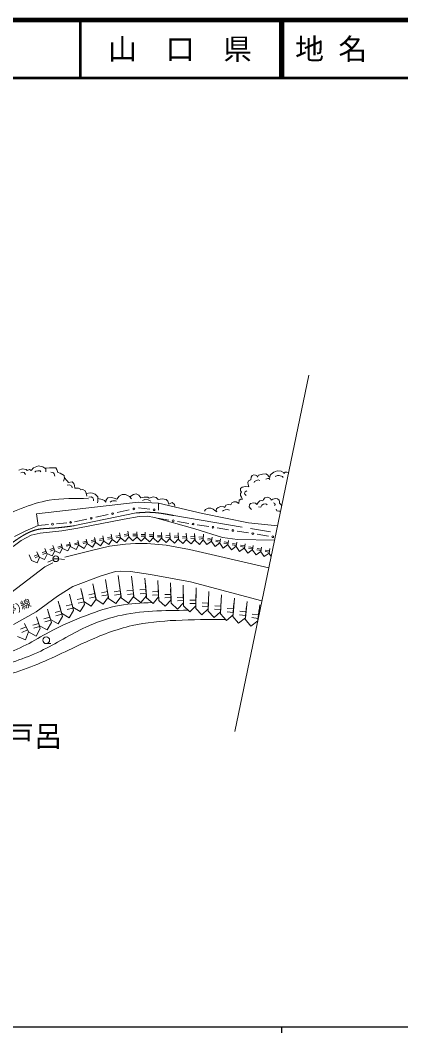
# Model space of a CAD drawing. Units: millimetres, scale not verified. Extents: x 40000 to 680000, y 20000 to 380000.
# Drawn here: x 322623 to 388715, y 204000 to 380000 of the extents above; entities that cross this region are included whole.
import ezdxf
from ezdxf.enums import TextEntityAlignment as Align

# ---------------------------------------------------------------- set-up
doc = ezdxf.new("R2010")
doc.units = ezdxf.units.MM
doc.header["$LTSCALE"] = 1000
doc.linetypes.add('CHAIN', pattern=[18.5, 12, -1.5, 3.5, -1.5])
for name, color, linetype, lineweight in [('M-BGD', 7, 'Continuous', 13), ('M-BGD-RSTR', 3, 'Continuous', 13), ('M-BMK', 2, 'CHAIN', 13), ('M-STR-HTXT', 7, 'Continuous', 13), ('M-TTL', 7, 'Continuous', 13), ('M-TTL-BAND', 7, 'Continuous', 25), ('M-TTL-LINE', 7, 'Continuous', 50)]:
    doc.layers.add(name, color=color, linetype=linetype, lineweight=lineweight)
doc.layers.add('M-TTL-TXT', color=7, linetype='Continuous')
doc.styles.add('ＭＳ ゴシック', font='')
doc.styles.get('ＭＳ ゴシック').set_extended_font_data('MS Gothic')

msp = doc.modelspace()

# ---------------------------------------------------------------- linework, layer by layer
at = {"layer": 'M-BGD'}
for p, q in [((322397, 301777), (323016, 301998)), ((322737, 301305), (322994, 301433)), ((322994, 301433), (323305, 301360)), ((323016, 301998), (323657, 301887)), ((323305, 301360), (323543, 301067)), ((323657, 301887), (323834, 301733)), ((323834, 301733), (324254, 301932)), ((324254, 301932), (324497, 301711)), ((324497, 301711), (324895, 302219)), ((324895, 302219), (325801, 302528)), ((325155, 301452), (325356, 301616)), ((325356, 301616), (325649, 301671)), ((325649, 301671), (326052, 301653)), ((325801, 302528), (326553, 302396)), ((326052, 301653), (326217, 301488)), ((326553, 302396), (327039, 301998)), ((326882, 302127), (327725, 302197)), ((327039, 301998), (327061, 301489)), ((327725, 302197), (328786, 302219)), ((327956, 301452), (328396, 301323)), ((328396, 301323), (328524, 301140)), ((328524, 301140), (328634, 300774)), ((328786, 302219), (328985, 301932)), ((328985, 301932), (329162, 301379)), ((329162, 301379), (329537, 301246)), ((329537, 301246), (330223, 300893)), ((362887, 300839), (363200, 300995)), ((363200, 300995), (363493, 300937)), ((364021, 300917), (364686, 301113)), ((364686, 301113), (365273, 301132)), ((365273, 301132), (365586, 300956)), ((366016, 300917), (366192, 301093)), ((366192, 301093), (366681, 301465)), ((366681, 301465), (367248, 301660)), ((367248, 301660), (367952, 301621)), ((367952, 301621), (368363, 301386)), ((368363, 301386), (368421, 301191)), ((368421, 301191), (368617, 301425)), ((368617, 301425), (368910, 301465)), ((368910, 301465), (369219, 301375)), ((330289, 300384), (330156, 299898)), ((330223, 300893), (330289, 300384)), ((330270, 300532), (330775, 299942)), ((330775, 299942), (330974, 299677)), ((330795, 299181), (331198, 299236)), ((330974, 299677), (331615, 299743)), ((331198, 299236), (331564, 299016)), ((331615, 299743), (331903, 299500)), ((331903, 299500), (332035, 299102)), ((362144, 299665), (362281, 299920)), ((362183, 299313), (362144, 299665)), ((362339, 298922), (362183, 299313)), ((362281, 299920), (362496, 300076)), ((362496, 300076), (362652, 300115)), ((362652, 300115), (362730, 300604)), ((362730, 300604), (362887, 300839)), ((363230, 299641), (363309, 299820)), ((363309, 299820), (363548, 299959)), ((363493, 300937), (363728, 300839)), ((363548, 299959), (363926, 300138)), ((363728, 300839), (363826, 300604)), ((363826, 300604), (364021, 300917)), ((363926, 300138), (364264, 300018)), ((365298, 300217), (365616, 300357)), ((365586, 300956), (365820, 300702)), ((365616, 300357), (365875, 300337)), ((365820, 300702), (365977, 300526)), ((365875, 300337), (365994, 300178)), ((365977, 300526), (366016, 300917)), ((366889, 300714), (367326, 300893)), ((367326, 300893), (367605, 300893)), ((367605, 300893), (368181, 300675)), ((368181, 300675), (368281, 300516)), ((331564, 299016), (331637, 298741)), ((332035, 299102), (332102, 298660)), ((332102, 298660), (332721, 298638)), ((332721, 298638), (333096, 298505)), ((333096, 298505), (333163, 298350)), ((333163, 298350), (333516, 298417)), ((333516, 298417), (333870, 298174)), ((333870, 298174), (334069, 297820)), ((334069, 297820), (334158, 297289)), ((334126, 297718), (334777, 297842)), ((334777, 297842), (335174, 297798)), ((335174, 297798), (335639, 297643)), ((335639, 297643), (336103, 297157)), ((339795, 297289), (340325, 297555)), ((340325, 297555), (340878, 297555)), ((340878, 297555), (341607, 297223)), ((341646, 297168), (342315, 297577)), ((342315, 297577), (342779, 297665)), ((342779, 297665), (343221, 297466)), ((343221, 297466), (343575, 296980)), ((360872, 298629), (361185, 298864)), ((360872, 298218), (360872, 298629)), ((361068, 298003), (360872, 298218)), ((360872, 297710), (361068, 298003)), ((360872, 297397), (360872, 297710)), ((361185, 298864), (361733, 298981)), ((361599, 297811), (361718, 298010)), ((361619, 297612), (361599, 297811)), ((361838, 297374), (361619, 297612)), ((361718, 298010), (361977, 298189)), ((361733, 298981), (362339, 298922)), ((325433, 294211), (343075, 296203)), ((334531, 297093), (334934, 297148)), ((334934, 297148), (335208, 297001)), ((335208, 297001), (335373, 296745)), ((335373, 296745), (335355, 296489)), ((336125, 296427), (336059, 296118)), ((336103, 297157), (336125, 296427)), ((336112, 296847), (336854, 296670)), ((336854, 296670), (337230, 296538)), ((337230, 296538), (337496, 296250)), ((337496, 296250), (337562, 296626)), ((337562, 296626), (337849, 296958)), ((337849, 296958), (338446, 297068)), ((338267, 296232), (338487, 296397)), ((338446, 297068), (338955, 296936)), ((338487, 296397), (338706, 296452)), ((338706, 296452), (339146, 296489)), ((338955, 296936), (339419, 296737)), ((339146, 296489), (339347, 296379)), ((339419, 296737), (339795, 297289)), ((341607, 297223), (341917, 296781)), ((343075, 296203), (346614, 296046)), ((343575, 296980), (344150, 297112)), ((343852, 296507), (344255, 296690)), ((344150, 297112), (344791, 297090)), ((344255, 296690), (344841, 296654)), ((344791, 297090), (345034, 296913)), ((344841, 296654), (345317, 296397)), ((345034, 296913), (345697, 297157)), ((345697, 297157), (346228, 297024)), ((346228, 297024), (346559, 296715)), ((346559, 296715), (347267, 296803)), ((346614, 296046), (346614, 294826)), ((346614, 296046), (354268, 294237)), ((347267, 296803), (347996, 296692)), ((347996, 296692), (348239, 296405)), ((348239, 296405), (348438, 295897)), ((348438, 295897), (349035, 296162)), ((349035, 296162), (349411, 295830)), ((349411, 295830), (349455, 295543)), ((358174, 295324), (358311, 295695)), ((358311, 295695), (358721, 295832)), ((358721, 295832), (359210, 295793)), ((359210, 295793), (359386, 296106)), ((359386, 296106), (359738, 296302)), ((359738, 296302), (360149, 296302)), ((360149, 296302), (360579, 296008)), ((360579, 296008), (360638, 296575)), ((360638, 296575), (360931, 296732)), ((361048, 297084), (360872, 297397)), ((360931, 296732), (361244, 296732)), ((361244, 296732), (361048, 297084)), ((362398, 295402), (362437, 295774)), ((362437, 295774), (362633, 296008)), ((362633, 296008), (363141, 296087)), ((363141, 296087), (363513, 296067)), ((363513, 296067), (363728, 295852)), ((363728, 295852), (363923, 296145)), ((363923, 296145), (364217, 296439)), ((364217, 296439), (364490, 296497)), ((364490, 296497), (364764, 296458)), ((364530, 295578), (364569, 295715)), ((364569, 295715), (364862, 295871)), ((364764, 296458), (364901, 296693)), ((364862, 295871), (365175, 295969)), ((364901, 296693), (365116, 296967)), ((365116, 296967), (365644, 297103)), ((365175, 295969), (365410, 295910)), ((365410, 295910), (365527, 295793)), ((365644, 297103), (366114, 296888)), ((366114, 296888), (366192, 296595)), ((366192, 296595), (366505, 296771)), ((366505, 296771), (366955, 296888)), ((366622, 296087), (366857, 296008)), ((366876, 295832), (366759, 295656)), ((366857, 296008), (366876, 295832)), ((366955, 296888), (367307, 296810)), ((367307, 296810), (367580, 296595)), ((367580, 296595), (367639, 296282)), ((367639, 296282), (367659, 296047)), ((367659, 296047), (367893, 295852)), ((367893, 295852), (368024, 295607)), ((325748, 292161), (325433, 294211)), ((335753, 293599), (337867, 294065)), ((339452, 294414), (341566, 294880)), ((343151, 295230), (345130, 294999)), ((354268, 294237), (362290, 292612)), ((354614, 294659), (354829, 294933)), ((354829, 294933), (355240, 295167)), ((355240, 295167), (355709, 295187)), ((355709, 295187), (356159, 295011)), ((356159, 295011), (356414, 294796)), ((356414, 294796), (356766, 294542)), ((356668, 294776), (356726, 295070)), ((356766, 294542), (356668, 294776)), ((356726, 295070), (356981, 295324)), ((356981, 295324), (357450, 295500)), ((357450, 295500), (357978, 295422)), ((357741, 294649), (357900, 294769)), ((357900, 294769), (358219, 294888)), ((357978, 295422), (358174, 295324)), ((358219, 294888), (358636, 294928)), ((358636, 294928), (358974, 294828)), ((362613, 295128), (362398, 295402)), ((362809, 294972), (362613, 295128)), ((364002, 295422), (364393, 295382)), ((364393, 295382), (364530, 295578)), ((367189, 294737), (367091, 295030)), ((367522, 294659), (367189, 294737)), ((367832, 294683), (367522, 294659)), ((323454, 291197), (325748, 292161)), ((325748, 292161), (327550, 292339)), ((328901, 292472), (330703, 292650)), ((332054, 292784), (334168, 293250)), ((332634, 291682), (340660, 293294)), ((340660, 293294), (343266, 293740)), ((343266, 293740), (344706, 293774)), ((344706, 293774), (345941, 293569)), ((345941, 293569), (352972, 291580)), ((346462, 293421), (348439, 293104)), ((349921, 292866), (351898, 292549)), ((353381, 292311), (355358, 291993)), ((362290, 292612), (367301, 292118)), ((321600, 290288), (323454, 291197)), ((322792, 289556), (324541, 290482)), ((324541, 290482), (326084, 290825)), ((326084, 290825), (329856, 291271)), ((329856, 291271), (332634, 291682)), ((338588, 289765), (338433, 290649)), ((338593, 289738), (338433, 290649)), ((339958, 290447), (339246, 290338)), ((340019, 290046), (339884, 290925)), ((340031, 289969), (339884, 290925)), ((341400, 290709), (340686, 290616)), ((341439, 290415), (340725, 290322)), ((341464, 290218), (341336, 291200)), ((342897, 290653), (342174, 290645)), ((342903, 290135), (342892, 291080)), ((342902, 290227), (342892, 291080)), ((344330, 290600), (343607, 290584)), ((344342, 290052), (344319, 291040)), ((344340, 290160), (344319, 291040)), ((345762, 290547), (345041, 290523)), ((345782, 289969), (345747, 291001)), ((345777, 290093), (345747, 291001)), ((347195, 290493), (346475, 290462)), ((347222, 289886), (347175, 290962)), ((347215, 290024), (347175, 290962)), ((348628, 290439), (347909, 290401)), ((348662, 289802), (348602, 290923)), ((348654, 289955), (348602, 290923)), ((350102, 289719), (350030, 290884)), ((350092, 289885), (350030, 290884)), ((351543, 289635), (351457, 290844)), ((351531, 289814), (351457, 290844)), ((352985, 289551), (352885, 290805)), ((352969, 289743), (352885, 290805)), ((352972, 291580), (357739, 290071)), ((354408, 289671), (354450, 290649)), ((356840, 291755), (358817, 291438)), ((360300, 291200), (362277, 290883)), ((363760, 290645), (365737, 290328)), ((321416, 288505), (322792, 289556)), ((328604, 287786), (328273, 288711)), ((328602, 287791), (328273, 288711)), ((329986, 288204), (329722, 288996)), ((329968, 288258), (329722, 288996)), ((331269, 288958), (330586, 288750)), ((331327, 288770), (330643, 288562)), ((330893, 287744), (331365, 288645)), ((331421, 288459), (331174, 289272)), ((331365, 288645), (331174, 289272)), ((332720, 289206), (332030, 289015)), ((332777, 289001), (332086, 288810)), ((332318, 287974), (332815, 288865)), ((332857, 288713), (332625, 289547)), ((332815, 288865), (332625, 289547)), ((333743, 288204), (332857, 288713)), ((334170, 289453), (333473, 289279)), ((334225, 289232), (333529, 289057)), ((333743, 288204), (334262, 289084)), ((334292, 288966), (334077, 289823)), ((334262, 289084), (334077, 289823)), ((335166, 288435), (334292, 288966)), ((335619, 289700), (334917, 289543)), ((335672, 289462), (334971, 289304)), ((335166, 288435), (335708, 289302)), ((335727, 289218), (335529, 290098)), ((335708, 289302), (335529, 290098)), ((336589, 288665), (335727, 289218)), ((337066, 289947), (336361, 289806)), ((337117, 289691), (336412, 289550)), ((336589, 288665), (337152, 289520)), ((337162, 289469), (336981, 290374)), ((337152, 289520), (336981, 290374)), ((338011, 288896), (337162, 289469)), ((338513, 290194), (337804, 290069)), ((338561, 289920), (337852, 289795)), ((338011, 288896), (338593, 289738)), ((338148, 288569), (340916, 288915)), ((339426, 289156), (338588, 289765)), ((340001, 290160), (339289, 290051)), ((339426, 289156), (340031, 289969)), ((340843, 289419), (340019, 290046)), ((340843, 289419), (341464, 290218)), ((340916, 288915), (342612, 289053)), ((342187, 289500), (341464, 290218)), ((342900, 290397), (342177, 290389)), ((342187, 289500), (342902, 290227)), ((342612, 289053), (344653, 289053)), ((343634, 289425), (342903, 290135)), ((344336, 290336), (343613, 290320)), ((343634, 289425), (344340, 290160)), ((345080, 289351), (344342, 290052)), ((344653, 289053), (347941, 288742)), ((345771, 290274), (345050, 290250)), ((345080, 289351), (345777, 290093)), ((346526, 289276), (345782, 289969)), ((347207, 290212), (346487, 290180)), ((346526, 289276), (347215, 290024)), ((347972, 289201), (347222, 289886)), ((348643, 290149), (347924, 290110)), ((347941, 288742), (352023, 288015)), ((347972, 289201), (348654, 289955)), ((349418, 289125), (348662, 289802)), ((350061, 290384), (349343, 290339)), ((350080, 290085), (349361, 290040)), ((349418, 289125), (350092, 289885)), ((350864, 289049), (350102, 289719)), ((351494, 290329), (350777, 290278)), ((351516, 290020), (350799, 289969)), ((350864, 289049), (351531, 289814)), ((352310, 288973), (351543, 289635)), ((352927, 290274), (352211, 290217)), ((352952, 289955), (352237, 289898)), ((352310, 288973), (352969, 289743)), ((353756, 288896), (352985, 289551)), ((354432, 290225), (353646, 290156)), ((354418, 289892), (353675, 289827)), ((353756, 288896), (354408, 289671)), ((355025, 288847), (354408, 289671)), ((355025, 288847), (355849, 289463)), ((355869, 289600), (355150, 289704)), ((355899, 289805), (355180, 289910)), ((355837, 289377), (355949, 290148)), ((356451, 288552), (355837, 289377)), ((355849, 289463), (355949, 290148)), ((356451, 288552), (357277, 289165)), ((357298, 289304), (356579, 289411)), ((357329, 289513), (356610, 289620)), ((357265, 289083), (357381, 289862)), ((357877, 288256), (357265, 289083)), ((357277, 289165), (357381, 289862)), ((357739, 290071), (360345, 289728)), ((357877, 288256), (358706, 288867)), ((358727, 289009), (358008, 289118)), ((358759, 289222), (358040, 289331)), ((358694, 288790), (358813, 289576)), ((359304, 287961), (358694, 288790)), ((358706, 288867), (358813, 289576)), ((360156, 288714), (359437, 288825)), ((360189, 288930), (359470, 289041)), ((360122, 288496), (360245, 289290)), ((360134, 288570), (360245, 289290)), ((360345, 289728), (366781, 289607)), ((361619, 288638), (360901, 288751)), ((361551, 288203), (361677, 289004)), ((361562, 288272), (361677, 289004)), ((362979, 287909), (363109, 288719)), ((362990, 287974), (363109, 288719)), ((324584, 286082), (324154, 287071)), ((325731, 287119), (325065, 286846)), ((325904, 286698), (325527, 287618)), ((325936, 286621), (325527, 287618)), ((327084, 287685), (326412, 287427)), ((327195, 287398), (326523, 287139)), ((326852, 286283), (327268, 287206)), ((327226, 287316), (326900, 288164)), ((327268, 287206), (326900, 288164)), ((328164, 286880), (327226, 287316)), ((328437, 288251), (327760, 288009)), ((328536, 287975), (327859, 287733)), ((328164, 286880), (328602, 287791)), ((329519, 287347), (328604, 287786)), ((329845, 288627), (329167, 288401)), ((329919, 288406), (329241, 288180)), ((329519, 287347), (329968, 288258)), ((330893, 287744), (329986, 288204)), ((330363, 286666), (335000, 287808)), ((332318, 287974), (331421, 288459)), ((335000, 287808), (338148, 288569)), ((352023, 288015), (365786, 284805)), ((359304, 287961), (360134, 288570)), ((360730, 287665), (360122, 288496)), ((360730, 287665), (361562, 288272)), ((361585, 288418), (360866, 288531)), ((362156, 287370), (361551, 288203)), ((362156, 287370), (362990, 287974)), ((363013, 288123), (362295, 288238)), ((363049, 288346), (362331, 288461)), ((363582, 287075), (362979, 287909)), ((363582, 287075), (364417, 287677)), ((364442, 287828), (363724, 287945)), ((364479, 288055), (363761, 288172)), ((364408, 287616), (364541, 288433)), ((365009, 286779), (364408, 287616)), ((364417, 287677), (364541, 288433)), ((365009, 286779), (365845, 287379)), ((365871, 287533), (365153, 287652)), ((365909, 287763), (365191, 287882)), ((365836, 287322), (365972, 288147)), ((366201, 286811), (365836, 287322)), ((365845, 287379), (365972, 288147)), ((325540, 285688), (324584, 286082)), ((325854, 286820), (325188, 286547)), ((325540, 285688), (325936, 286621)), ((326852, 286283), (325904, 286698)), ((326903, 285005), (328252, 285697)), ((328322, 286201), (327412, 285791)), ((328280, 286399), (329280, 286399)), ((329282, 286361), (330282, 286291)), ((323927, 282721), (326903, 285005)), ((331763, 281570), (336677, 283436)), ((336677, 283436), (339175, 284150)), ((339175, 284150), (339998, 284260)), ((340172, 279627), (339620, 283471)), ((339998, 284260), (341782, 284205)), ((341782, 284205), (345268, 283683)), ((342349, 279910), (341946, 283371)), ((345268, 283683), (352213, 282393)), ((320017, 279745), (323927, 282721)), ((335783, 279346), (335238, 282034)), ((337975, 279501), (337404, 282812)), ((340141, 279843), (339863, 281774)), ((342370, 279733), (342109, 281977)), ((344558, 279609), (344283, 283022)), ((344531, 279946), (344353, 282160)), ((346663, 279756), (346493, 282642)), ((346699, 279146), (346551, 281659)), ((348820, 279248), (348709, 282230)), ((350975, 278737), (350930, 281818)), ((352213, 282393), (364603, 279096)), ((325385, 277157), (329064, 279882)), ((329064, 279882), (331763, 281570)), ((331881, 277412), (331169, 280255)), ((333689, 278952), (333157, 281243)), ((333806, 278451), (333296, 280648)), ((335578, 280357), (334548, 280148)), ((335777, 279373), (335373, 281368)), ((337773, 280674), (336710, 280491)), ((337866, 280136), (336803, 279952)), ((337927, 279777), (337618, 281571)), ((340002, 280809), (338932, 280655)), ((340085, 280229), (339015, 280076)), ((339227, 278604), (340141, 279843)), ((342229, 280943), (341153, 280818)), ((342301, 280323), (341225, 280198)), ((341400, 278694), (342349, 279910)), ((344442, 281053), (343378, 280967)), ((344496, 280389), (343432, 280303)), ((343555, 278778), (344531, 279946)), ((346607, 280707), (345565, 280646)), ((346641, 280137), (345599, 280075)), ((348784, 280203), (347735, 280164)), ((348841, 278681), (348749, 281158)), ((350983, 278216), (350947, 280657)), ((353126, 277750), (353154, 281315)), ((353130, 278224), (353145, 280156)), ((355270, 277283), (355376, 280723)), ((357434, 277190), (357594, 280133)), ((329809, 276913), (329233, 279045)), ((329955, 276372), (329424, 278337)), ((331620, 278452), (330596, 278196)), ((331736, 277989), (331360, 279492)), ((333551, 279549), (332527, 279312)), ((333704, 278890), (332680, 278653)), ((333017, 277198), (333806, 278451)), ((334959, 278123), (333689, 278952)), ((335701, 279751), (334671, 279542)), ((334959, 278123), (335783, 279346)), ((337051, 278516), (335777, 279373)), ((337051, 278516), (337927, 279777)), ((339227, 278604), (337975, 279501)), ((341400, 278694), (340172, 279627)), ((343555, 278778), (342370, 279733)), ((345684, 278641), (344558, 279609)), ((345684, 278641), (346663, 279756)), ((347810, 278148), (346699, 279146)), ((348806, 279630), (347756, 279591)), ((347810, 278148), (348820, 279248)), ((349936, 277654), (348841, 278681)), ((350961, 279697), (349905, 279681)), ((350970, 279121), (349914, 279105)), ((349936, 277654), (350975, 278737)), ((352060, 277159), (350983, 278216)), ((352060, 277159), (353130, 278224)), ((353133, 278610), (352072, 278618)), ((353137, 279190), (352076, 279198)), ((355295, 278098), (354229, 278130)), ((355313, 278682), (354247, 278715)), ((355283, 277708), (355343, 279655)), ((357488, 278172), (356419, 278230)), ((357414, 276814), (357541, 279154)), ((359558, 276345), (359739, 278653)), ((359584, 276670), (359809, 279544)), ((361703, 275874), (361937, 278152)), ((361732, 276148), (362020, 278955)), ((363867, 275546), (364227, 278368)), ((321434, 274978), (325385, 277157)), ((328028, 275332), (327359, 277624)), ((327882, 275833), (327488, 277181)), ((329690, 277355), (328666, 277078)), ((329849, 276765), (328825, 276488)), ((329205, 275082), (329955, 276372)), ((331111, 276141), (329809, 276913)), ((331777, 277828), (330753, 277571)), ((331111, 276141), (331881, 277412)), ((333017, 277198), (331736, 277989)), ((354184, 276663), (353126, 277750)), ((354184, 276663), (355283, 277708)), ((356306, 276167), (355270, 277283)), ((356306, 276167), (357434, 277190)), ((357456, 277583), (356387, 277641)), ((358428, 275670), (357414, 276814)), ((358428, 275670), (359584, 276670)), ((359615, 277067), (358544, 277151)), ((359662, 277662), (358590, 277746)), ((360548, 275173), (359558, 276345)), ((361773, 276549), (360700, 276659)), ((361834, 277150), (360762, 277260)), ((364006, 276638), (362934, 276774)), ((363849, 275402), (364135, 277651)), ((323621, 274568), (322680, 274146)), ((324028, 273663), (323368, 275131)), ((325826, 275158), (324805, 274836)), ((325990, 274637), (324969, 274316)), ((325954, 274750), (325469, 276290)), ((326099, 274290), (325552, 276026)), ((327301, 274021), (325954, 274750)), ((327758, 276257), (326735, 275958)), ((327920, 275702), (326897, 275403)), ((327301, 274021), (328028, 275332)), ((329205, 275082), (327882, 275833)), ((360548, 275173), (361732, 276148)), ((362667, 274675), (361703, 275874)), ((362667, 274675), (363884, 275630)), ((363929, 276029), (362857, 276166)), ((323504, 272311), (322159, 272851)), ((323865, 274025), (322924, 273603)), ((323504, 272311), (324028, 273663)), ((325397, 272960), (324028, 273663)), ((325397, 272960), (326099, 274290)), ((327128, 271635), (327928, 271635))]:
    msp.add_line(p, q, dxfattribs=at)
for centre, radius in [((338659, 294240), 150), ((342358, 295055), 150), ((345872, 294913), 150), ((328225, 292406), 150), ((331378, 292717), 150), ((334960, 293425), 150), ((349180, 292985), 150), ((352639, 292430), 150), ((356099, 291874), 150), ((359559, 291319), 150), ((363018, 290764), 150), ((366478, 290209), 150), ((328780, 286399), 500), ((327128, 272235), 600)]:
    msp.add_circle(centre, radius, dxfattribs=at)
for points, knots in [([(254853, 285733), (260913, 285676), (266974, 285619), (273037, 285327), (277025, 285135), (281013, 284842), (284992, 284936), (289102, 285033), (293203, 285544), (297282, 286221), (300418, 286741), (303542, 287360), (306555, 288288), (310503, 289503), (314261, 291250), (318063, 293036), (321187, 294504), (324341, 295999), (327671, 296555), (329891, 296926), (332188, 296881), (334486, 296835)], [0, 0, 0, 0, 1, 1, 1, 2, 2, 2, 3, 3, 3, 4, 4, 4, 5, 5, 5, 6, 6, 6, 7, 7, 7, 7]), ([(282184, 262316), (284574, 262654), (286965, 262992), (289355, 263340), (294658, 264112), (299959, 264933), (305208, 265982), (308519, 266644), (311808, 267397), (315076, 268301), (318018, 269115), (320942, 270051), (323649, 271428), (325003, 272117), (326302, 272916), (327639, 273639), (329719, 274764), (331891, 275704), (334110, 276551), (335993, 277269), (337911, 277919), (339880, 278276), (341737, 278613), (343639, 278689), (345541, 278764)], [0, 0, 0, 0, 1, 1, 1, 2, 2, 2, 3, 3, 3, 4, 4, 4, 5, 5, 5, 6, 6, 6, 7, 7, 7, 8, 8, 8, 8]), ([(265306, 257678), (267601, 258212), (269897, 258745), (272208, 259188), (276704, 260050), (281263, 260570), (285796, 261237), (290941, 261994), (296054, 262939), (301164, 263879), (306581, 264876), (311995, 265866), (317340, 267276), (320368, 268075), (323374, 269008), (326184, 270350), (328841, 271619), (331322, 273253), (334002, 274502), (335783, 275332), (337652, 275992), (339556, 276443), (343525, 277382), (347650, 277410), (351776, 277438)], [0, 0, 0, 0, 1, 1, 1, 2, 2, 2, 3, 3, 3, 4, 4, 4, 5, 5, 5, 6, 6, 6, 7, 7, 7, 8, 8, 8, 8]), ([(284880, 259458), (288923, 260188), (292967, 260917), (297012, 261615), (302662, 262588), (308315, 263498), (313943, 264688), (317512, 265442), (321070, 266309), (324458, 267600), (327711, 268839), (330807, 270470), (334002, 271914), (336604, 273089), (339271, 274141), (342036, 274771), (344520, 275337), (347083, 275562), (349639, 275688), (352518, 275829), (355389, 275845), (358260, 275860)], [0, 0, 0, 0, 1, 1, 1, 2, 2, 2, 3, 3, 3, 4, 4, 4, 5, 5, 5, 6, 6, 6, 7, 7, 7, 7])]:
    msp.add_open_spline(points, degree=3, knots=knots, dxfattribs=at)
at = {"layer": 'M-BGD-RSTR'}
msp.add_line((372731, 318324), (359896, 256379), dxfattribs=at)
at = {"layer": 'M-BMK'}
for p, q in [((332117, 292149), (342772, 294353)), ((349308, 293896), (367050, 290908))]:
    msp.add_line(p, q, dxfattribs=at)
for points, knots in [([(342772, 294353), (343259, 294397), (343747, 294442), (344235, 294460), (345043, 294489), (345855, 294444), (346659, 294347), (347549, 294239), (348428, 294068), (349308, 293896)], [0, 0, 0, 0, 1, 1, 1, 2, 2, 2, 3, 3, 3, 3]), ([(321127, 289105), (321699, 289511), (322270, 289917), (322874, 290289), (323718, 290809), (324624, 291263), (325579, 291472), (326367, 291645), (327188, 291653), (328003, 291698), (329388, 291775), (330753, 291962), (332117, 292149)], [0, 0, 0, 0, 1, 1, 1, 2, 2, 2, 3, 3, 3, 4, 4, 4, 4])]:
    msp.add_open_spline(points, degree=3, knots=knots, dxfattribs=at)
at = {"layer": 'M-TTL', "color": 2, "lineweight": 140}
msp.add_line((680000, 380000), (40000, 380000), dxfattribs=at)
at = {"layer": 'M-TTL-BAND'}
for p, q in [((40000, 205000), (579000, 205000)), ((368000, 205000), (368000, 204000))]:
    msp.add_line(p, q, dxfattribs=at)
at = {"layer": 'M-TTL-LINE'}
for p, q in [((333000, 380000), (333000, 370000)), ((367750, 380000), (367750, 370000)), ((368250, 380000), (368250, 370000)), ((40000, 370000), (680000, 370000))]:
    msp.add_line(p, q, dxfattribs=at)

# ---------------------------------------------------------------- texts
at = {"layer": 'M-STR-HTXT', "style": 'ＭＳ ゴシック'}
msp.add_text('一般県道迫田篠目(停)線', height=1320, rotation=20.244, dxfattribs=at).set_placement((305822, 271947), align=Align.MIDDLE_LEFT)
msp.add_text('野戸呂', height=3666, dxfattribs=at).set_placement((314970, 255542), align=Align.MIDDLE_LEFT)
at = {"layer": 'M-TTL-TXT', "style": 'ＭＳ ゴシック'}
msp.add_text('山\u3000口\u3000県', height=3666, dxfattribs=at).set_placement((350375, 375000), align=Align.MIDDLE_CENTER)
msp.add_text('地 名', height=3666, dxfattribs=at).set_placement((370380, 375000), align=Align.MIDDLE_LEFT)

doc.saveas('drawing.dxf')
